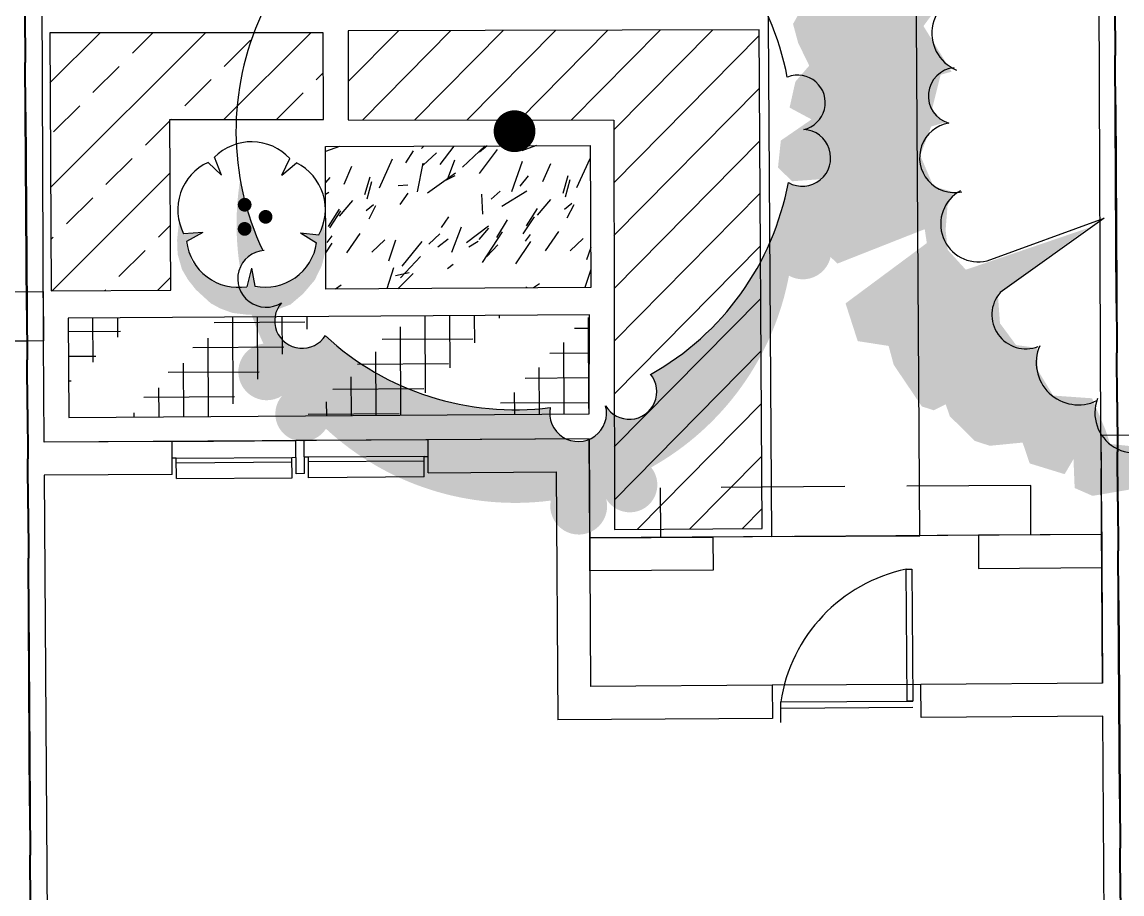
# Model space of a CAD drawing. Header units: feet. Extents: x 919634 to 928945, y 707022 to 708026.
# Drawn here: x 920891.86 to 920914.06, y 707574.7 to 707592.3 of the extents above; entities that cross this region are included whole.
import ezdxf

# ---------------------------------------------------------------- set-up
doc = ezdxf.new("R2010")
doc.units = ezdxf.units.FT
doc.header["$LTSCALE"] = 20
doc.header["$MEASUREMENT"] = 0
doc.linetypes.add('Site Plan$0$HIDDEN2', pattern=[0.1875, 0.125, -0.0625])
doc.linetypes.add('Site Plan$0$PHANTOM2', pattern=[1.25, 0.625, -0.125, 0.125, -0.125, 0.125, -0.125])
for name, color, linetype in [('-u-site-xref', 7, 'Continuous'), ('Site Plan$0$-u-site-bldg-slab', 6, 'Continuous'), ('Site Plan$0$-u-site-bldg_interior', 252, 'Continuous'), ('Site Plan$0$-u-site-wall', 4, 'Continuous'), ('Site Plan$0$A-DOOR', 253, 'Continuous'), ('Site Plan$0$SP-BLDG-ROOF ABOVE', 4, 'Site Plan$0$HIDDEN2'), ('x-RL TH7-LP Block$0$L-002', 253, 'Continuous'), ('x-RL TH7-LP Block$0$LK-SHRB-035M', 253, 'Continuous'), ('x-RL TH7-LP Block$0$LK-SHRB-TRNK', 253, 'Continuous'), ('x-RL TH7-LP Block$0$LK-TREE-050M', 253, 'Continuous'), ('x-RL TH7-LP Block$0$LK-TREE-TRNK', 253, 'Continuous'), ('x-RL TH7-LP Block$0$LP-PATT-GRND', 253, 'Continuous'), ('x-RL TH7-LP Block$0$LP-PATT-SHAR', 253, 'Continuous'), ('x-RL TH7-LP Block$0$LP-SHAR-BRDR-CONT', 253, 'Continuous'), ('x-RL TH7-LP Block$0$LP-SHRB', 253, 'Continuous'), ('x-RL TH7-LP Block$0$LP-TREE', 253, 'Continuous')]:
    doc.layers.add(name, color=color, linetype=linetype)
for name, color, linetype, lineweight in [('Site Plan$0$SP-LOT LINES', 252, 'Site Plan$0$PHANTOM2', 40), ('Site Plan$0$SP-SIDEWALK', 2, 'Continuous', 25), ('SP-BUILDING-FOOTPRINT', 1, 'Continuous', 25)]:
    doc.layers.add(name, color=color, linetype=linetype, lineweight=lineweight)
doc.layers.add('x-RL TH7-LP Block$0$LK-SHRB-SHAD', color=253, linetype='Continuous', plot=False)
doc.layers.add('x-RL TH7-LP Block$0$LK-TREE-SHAD', color=253, linetype='Continuous', plot=False)
doc.layers.get('-u-site-xref').off()

# ---------------------------------------------------------------- blocks, each defined once
blk = doc.blocks.new('Site Plan$0$_Details_TH7_wall')
at = {"layer": 'Site Plan$0$-u-site-wall'}
for p, q in [((2.510535845882259, -22.61967486562207, 1.984302712578304e-08), (-10.17069692141376, -22.70866556756664, 1.984302712585031e-08)), ((0.6673414157703519, -43.96799598832149, 1.984255540869131e-08), (-10.02139681729022, -44.04300433595199, 1.984255540874824e-08))]:
    blk.add_line(p, q, dxfattribs=at)
blk = doc.blocks.new('*U239')
at = {"layer": 'Site Plan$0$A-DOOR'}
blk.add_lwpolyline([(-28.625, -31.96847301748949), (-30, -31.96847301748949), (-30, 0), (-28.625, 0)], close=True, dxfattribs=at)
blk.add_arc((-36.41138767640513, 6.143921902290211), 38.89964626533935, 281.5466680525947, 350.9124866484809, dxfattribs=at)
blk = doc.blocks.new('Site Plan')
at = {"layer": 'Site Plan$0$-u-site-bldg-slab'}
blk.add_line((920910.0030246844, 707578.9308957785, 7.807863262514745e-08), (920907.0030880811, 707578.9113925296, 7.807863262514745e-08), dxfattribs=at)
at = {"layer": 'Site Plan$0$-u-site-bldg_interior'}
for p, q in [((920891.9576121913, 707585.8576973762, 7.807863262514745e-08), (920890.2909807451, 707585.8468622379, 7.807863262514745e-08)), ((920892.2909379216, 707585.8598644001, 7.807864083332025e-08), (920891.9576118361, 707585.8576973738, 7.807863672923385e-08)), ((920892.3042259397, 707583.8159376521, 7.807863262514746e-08), (920892.2909379216, 707585.8598644001, 7.807864083332025e-08)), ((920894.8875046812, 707583.8327321163, 7.807863262514745e-08), (920892.3042259397, 707583.8159376521, 7.807863262514746e-08)), ((920894.8875046812, 707583.8327321163, 7.807863262514745e-08), (920897.3874518506, 707583.8489848237, 7.807863262514745e-08)), ((920894.8918387365, 707583.166079538, 7.807863262514745e-08), (920894.8875046812, 707583.8327321163, 7.807863262514745e-08)), ((920897.5541149952, 707583.8500683375, 7.807863262514745e-08), (920897.3874518506, 707583.8489848237, 7.807863262514745e-08)), ((920897.3917859058, 707583.1823322452, 7.807863262514745e-08), (920897.3874518506, 707583.8489848237, 7.807863262514745e-08)), ((920900.0540621645, 707583.8663210449, 7.807863262514745e-08), (920897.5541149952, 707583.8500683375, 7.807863262514745e-08)), ((920897.5584490504, 707583.183415759, 7.807863262514745e-08), (920897.5541149952, 707583.8500683375, 7.807863262514745e-08)), ((920903.3039934847, 707583.8874495643, 7.807863262514746e-08), (920900.0540621645, 707583.8663210449, 7.807863262514745e-08)), ((920900.0583962197, 707583.1996684663, 7.807863262514745e-08), (920900.0540621645, 707583.8663210449, 7.807863262514745e-08)), ((920903.3039934847, 707583.8874495643, 7.807863262514746e-08), (920903.3364988995, 707578.8875552256, 7.807863262514746e-08)), ((920894.9730264546, 707583.4963831258, 7.807863262514745e-08), (920894.8896948822, 707583.4958413689, 7.807863262514745e-08)), ((920894.9730264546, 707583.4963831258, 7.807863262514745e-08), (920897.3063104792, 707583.5115523193, 7.807863262514745e-08)), ((920894.9757120658, 707583.0832897224, 7.807863262514745e-08), (920894.9730264546, 707583.4963831258, 7.807863262514745e-08)), ((920894.9736283161, 707583.4038064316, 7.807863262514745e-08), (920897.3069123407, 707583.4189756251, 7.807863262514745e-08)), ((920897.3063104792, 707583.5115523193, 7.807863262514745e-08), (920897.3896420515, 707583.5120940761, 7.807863262514745e-08)), ((920897.3089960904, 707583.098458916, 7.807863262514745e-08), (920897.3063104792, 707583.5115523193, 7.807863262514745e-08)), ((920897.6396367685, 707583.513719347, 7.807863262514745e-08), (920897.5563051961, 707583.51317759, 7.807863262514745e-08)), ((920899.9729207932, 707583.5288885403, 7.807863262514745e-08), (920897.6396367685, 707583.513719347, 7.807863262514745e-08)), ((920897.6423223797, 707583.1006259436, 7.807863262514745e-08), (920897.6396367685, 707583.513719347, 7.807863262514745e-08)), ((920899.9735226547, 707583.4363118462, 7.807863262514745e-08), (920897.64023863, 707583.4211426527, 7.807863262514745e-08)), ((920899.9729207932, 707583.5288885403, 7.807863262514745e-08), (920900.0562523655, 707583.5294302973, 7.807863262514745e-08)), ((920899.9756064045, 707583.1157951371, 7.807863262514745e-08), (920899.9729207932, 707583.5288885403, 7.807863262514745e-08)), ((920894.8918387365, 707583.166079538, 7.807863262514745e-08), (920892.3085599949, 707583.1492850737, 7.807863262514746e-08)), ((920897.5584490504, 707583.183415759, 7.807863262514745e-08), (920897.3917859058, 707583.1823322452, 7.807863262514745e-08)), ((920900.0583962197, 707583.1996684663, 7.807863262514745e-08), (920902.6416749615, 707583.2164629305, 7.807863262514746e-08)), ((920902.6416749615, 707583.2164629305, 7.807863262514746e-08), (920902.6741803763, 707578.2165685919, 7.807863262514746e-08)), ((920913.6696138661, 707578.9547330824, 7.807863262514746e-08), (920913.6414425067, 707583.2879748427, 7.807863672923385e-08)), ((920892.3085599949, 707583.1492850737, 7.807863262514746e-08), (920892.5924406159, 707539.4835411825, 7.807863262514746e-08)), ((920894.9757120658, 707583.0832897224, 7.807863262514745e-08), (920897.3089960904, 707583.098458916, 7.807863262514745e-08)), ((920899.9756064045, 707583.1157951371, 7.807863262514745e-08), (920897.6423223797, 707583.1006259436, 7.807863262514745e-08)), ((920913.645776562, 707582.6213222642, 7.807863262514746e-08), (920913.6696138661, 707578.9547330824, 7.807863262514746e-08)), ((920913.6696138661, 707578.9547330824, 7.807863262514746e-08), (920910.0030246844, 707578.9308957785, 7.807863262514745e-08)), ((920907.0030880811, 707578.9113925296, 7.807863262514745e-08), (920903.3364988995, 707578.8875552256, 7.807863262514746e-08)), ((920907.0030880811, 707578.9113925296, 7.807863262514745e-08), (920907.0074221364, 707578.2447399512, 7.807863262514745e-08)), ((920910.0073587396, 707578.2642432, 7.807863262514745e-08), (920910.0030246844, 707578.9308957785, 7.807863262514745e-08)), ((920907.1719414267, 707578.575585296, 7.807863262514745e-08), (920909.8385517407, 707578.5929215171, 7.807863262514745e-08)), ((920907.174627038, 707578.1624918927, 7.807863262514745e-08), (920907.1719414267, 707578.575585296, 7.807863262514745e-08)), ((920907.1727540621, 707578.4505879375, 7.807863262514745e-08), (920909.8393643762, 707578.4679241587, 7.807863262514745e-08)), ((920913.6739479214, 707578.288080504, 7.807863262514746e-08), (920910.0073587396, 707578.2642432, 7.807863262514745e-08)), ((920914.0569700568, 707519.3726588798, 7.807863262514746e-08), (920913.6739479214, 707578.288080504, 7.807863262514746e-08)), ((920907.0074221364, 707578.2447399512, 7.807863262514745e-08), (920902.6741803763, 707578.2165685919, 7.807863262514746e-08))]:
    blk.add_line(p, q, dxfattribs=at)
at = {"layer": 'Site Plan$0$-u-site-bldg_interior', "elevation": 7.807863672923385e-08}
blk.add_lwpolyline([(920914.3038253997, 707583.9589153314), (920913.6371087541, 707583.9545808596), (920913.6414425067, 707583.2879748427)], dxfattribs=at)
for points in [[(920905.8097315755, 707581.2369703357), (920903.3213300087, 707581.2207926889), (920903.3169959534, 707581.8874452673), (920905.8053975203, 707581.9036229142)], [(920911.1661717099, 707581.2717937331), (920913.6544449753, 707581.2879705457), (920913.6501109201, 707581.9546231242), (920911.1618376547, 707581.9384463116)]]:
    blk.add_lwpolyline(points, close=True, dxfattribs=at)
at = {"layer": 'Site Plan$0$SP-BLDG-ROOF ABOVE'}
blk.add_line((920911.1618376547, 707581.9384463116, 7.807863262514746e-08), (920905.8053975203, 707581.9036229142, 7.807863262514746e-08), dxfattribs=at)
at = {"layer": 'Site Plan$0$SP-BLDG-ROOF ABOVE', "elevation": 7.807863672923385e-08}
for points in [[(920882.3918175966, 707583.1287850175), (920882.3679802925, 707586.7953741992), (920892.2844368386, 707586.8598432678), (920892.2909379216, 707585.8598644001)], [(920912.2243152016, 707581.9453537121), (920912.2178141187, 707582.9453325798), (920904.7364188904, 707582.8966943813), (920904.7429199733, 707581.8967155137)]]:
    blk.add_lwpolyline(points, dxfattribs=at)
at = {"layer": 'Site Plan$0$SP-LOT LINES', "ltscale": 0.4, "elevation": 7.807863672923385e-08}
for points in [[(920913.862083865, 707600.6230623508), (920936.1949452445, 707600.7682532028), (920936.8060470392, 707506.7702396355), (920914.4731856597, 707506.6250487836)], [(920869.8630136845, 707600.3370147023), (920891.8625487748, 707600.4800385266), (920892.4736505694, 707506.4820249593), (920870.4741154793, 707506.339001135)], [(920891.8625487748, 707600.4800385266), (920913.862083865, 707600.6230623508), (920914.4731856597, 707506.6250487836), (920892.4736505694, 707506.4820249593)]]:
    blk.add_lwpolyline(points, close=True, dxfattribs=at)
at = {"layer": 'Site Plan$0$SP-SIDEWALK', "elevation": 7.807863672923385e-08}
blk.add_lwpolyline([(920909.8621681178, 707600.5970562537), (920906.8622315148, 707600.577553005), (920906.983585135, 707581.9112825714), (920909.9835217382, 707581.9307858202)], close=True, dxfattribs=at)
at = {"layer": 'Site Plan$0$-u-site-bldg_interior', "xscale": 0.08333333333333329, "yscale": 0.08333333333333329, "zscale": 0.08333333333333329, "rotation": 180.372487237565}
blk.add_blockref('*U239', (920907.3386045714, 707578.5766688099, 7.807863262514745e-08), dxfattribs=at)
at = {"layer": 'Site Plan$0$-u-site-wall', "rotation": 269.8332824135965}
blk.add_blockref('Site Plan$0$_Details_TH7_wall', (920936.2639929139, 707586.3992919996, 5.823512418688203e-08), dxfattribs=at)
blk = doc.blocks.new('x-RL TH7-LP Block$0$TREE-SIMP-021')
at = {"layer": 'x-RL TH7-LP Block$0$LK-TREE-SHAD'}
h = blk.add_hatch(color=256, dxfattribs=at)
edge = h.paths.add_edge_path()
edge.add_arc((0.1670000000000016, 0), 0.5000000000000239, 260.3865617105897, 278.5936085237907)
edge.add_arc((0.2619320473717437, -0.4475469871519522), 0.05101736742950515, 186.3524412592835, 246.651281477449, ccw=False)
edge.add_arc((0, -2.131628207280301e-14), 0.4999999999999955, 279.61343828940744, 294.98973247718067, ccw=False)
edge = h.paths.add_edge_path()
edge.add_arc((0.1670000000000016, -2.842170943040401e-14), 0.4999999999999858, 285.35812662729506, 294.9897324771812, ccw=False)
edge.add_arc((0.2619320473717153, -0.4475469871519593), 0.05101736742950547, 317.3004536736503, 392.4177406316337)
edge.add_arc((0.3377983859684264, -0.3832874793667926), 0.04937740005396908, 228.3744434168904, 416.8573514313249)
edge.add_arc((0, -4.263256414560601e-14), 0.499999999999984, 316.8519098886588, 366.9897324771847)
edge.add_arc((0.5065839324883825, 0.1108125556681472), 0.0510173674294981, 258.3524412592744, 464.4177406316392)
edge.add_arc((0.4689134968027702, 0.2028230113137752), 0.04937740005396369, 300.3744434168894, 488.8573514313118)
edge.add_arc((0, -2.131628207280301e-14), 0.5000000000000026, 28.85190988865855, 78.98973247718327)
edge.add_arc((0.05115404106064148, 0.5160329129350814), 0.05101736742951309, 330.3524412592923, 399.9472398419138)
edge.add_arc((0.1190060928392711, 0.5086389940592824), 0.04937740005397353, 12.374443416904683, 125.5951215006767, ccw=False)
edge.add_arc((0.2181540410606431, 0.5160329129350814), 0.05101736742948313, -29.647558740707723, 176.4177406316317, ccw=False)
edge.add_arc((0.1670000000000016, -2.842170943040401e-14), 0.5000000000000039, 28.851909888658213, 78.98973247718328, ccw=False)
edge.add_arc((0.6359134968028002, 0.2028230113137681), 0.04937740005397455, -59.62555658313693, 128.85735143134, ccw=False)
edge.add_arc((0.6735839324883557, 0.1108125556681472), 0.05101736742948965, -101.64755874069431, 104.4177406316083, ccw=False)
edge.add_arc((0.1669999999999732, -1.4210854715202e-14), 0.5000000000000059, -43.14809011132962, 6.989732477181519, ccw=False)
edge.add_arc((0.5047983859678311, -0.3832874793662739), 0.04937740005395616, -131.62555658219208, 56.857351430414894, ccw=False)
edge.add_arc((0.4289320473717453, -0.4475469871519522), 0.05101736742948169, -173.64755874072046, 32.41774063164411, ccw=False)
at = {"layer": 'x-RL TH7-LP Block$0$LK-TREE-050M'}
for centre, radius, start, end in [((-0.04799390716075891, 0.5086389940592824), 0.04937740005396271, 12.3744434168969, 201.2618362351385), ((0.0511540410606699, 0.5160329129350814), 0.05101736742949643, 330.3524412592786, 176.4177406316339), ((-0.003777478401218559, 0.003136797043296724), 0.4952442819776592, 100.5015960879655, 151.0925035290089), ((-2.842170943040401e-14, -2.131628207280301e-14), 0.5, 28.85190988865747, 78.98973247718159), ((-0.4749689964509969, 0.2081133238393136), 0.05101736742949643, 42.43331910011396, 248.4177406316341), ((0.4689134968027702, 0.2028230113137681), 0.04937740005396271, 300.3744434168967, 129.2618362351378), ((-0.4985753626810379, 0.1115331750183941), 0.04937740005396271, 84.37444341689746, 273.2618362351384), ((0.5065839324883825, 0.1108125556681472), 0.05101736742949643, 258.3524412592795, 104.4177406316339), ((-2.842170943040401e-14, -2.131628207280301e-14), 0.5, 172.8519098886574, 222.9897324771822), ((-2.842170943040401e-14, -2.131628207280301e-14), 0.5, 316.8519098886569, 6.989732477181856), ((-0.3447010244698276, -0.3874118052906965), 0.05101736742949643, 114.3524412592789, 320.4177406316336), ((0.3377983859684264, -0.3832874793667926), 0.04937740005396271, 228.3744434168969, 57.2618362351381), ((-0.2601426129294566, -0.4397077010247585), 0.04937740005396271, 156.3744434168966, 345.2618362351382), ((0.2619320473717153, -0.4475469871519522), 0.05101736742949643, 183.8540007653813, 32.41774063163366), ((-2.842170943040401e-14, -2.131628207280301e-14), 0.5, 244.8519098886572, 294.9897324771821)]:
    blk.add_arc(centre, radius, start, end, dxfattribs=at)
at = {"layer": 'x-RL TH7-LP Block$0$LK-TREE-TRNK', "const_width": 0.03749999999999999}
blk.add_lwpolyline([(-0.01875000000001137, -2.131628207280301e-14, 1), (0.01874999999998295, -2.131628207280301e-14, 1)], format="xyb", close=True, dxfattribs=at)
blk = doc.blocks.new('x-RL TH7-LP Block$0$TREE-SIMP-024')
at = {"layer": 'x-RL TH7-LP Block$0$LK-TREE-SHAD'}
blk.add_hatch(color=256, dxfattribs=at).paths.add_polyline_path([(0.1890392876505302, -0.4914625425579686), (0.2122538417685007, -0.5256094872272712), (0.2532375141730938, -0.5283298083166699), (0.3119894994224524, -0.5023558214439703), (0.3488751212994714, -0.5037111922460724), (0.3748395371480342, -0.4777467763975238), (0.4103546213606251, -0.4941301901573638), (0.4458784854625435, -0.4804583228024413), (0.4499869085587704, -0.4463034049931593), (0.4827752814527457, -0.4435615268122319), (0.5237645425420112, -0.4271557661335734), (0.5374364046921016, -0.3916319072365013), (0.4677999237022448, -0.2646004044787063), (0.4814606117391236, -0.2673287123739385), (0.5811675407061045, -0.3424377704076562), (0.6358238768052615, -0.3069019339042427), (0.6249050584882809, -0.2713852550636489), (0.6563316736071556, -0.2536161387256897), (0.6905033561629352, -0.1921294586080649), (0.6754793072618952, -0.1798385099472739), (0.6932444327993608, -0.1620733844098154), (0.7151139873763555, -0.1238148273882871), (0.7082908266705772, -0.09785999622977926), (0.6932723684028588, -0.06644295733990191), (0.7124048371439358, -0.04457898493521384), (0.7206121090560202, -0.009056715461291276), (0.6905616235424645, 0.007328289670340382), (0.7329206188030071, 0.03602978614996744), (0.7370298401875459, 0.07291700591118655), (0.7179093405918024, 0.09203750550695133), (0.676924078764074, 0.08929323635833697), (0.7124583154346453, 0.1384849718098451), (0.7029036562701094, 0.1671713118368103), (0.6687575131452945, 0.193118164650528), (0.6564657629400017, 0.2054099148558279), (0.5362310864248627, 0.1589257265477073), (0.5335043751062472, 0.1780510184884818), (0.6455525333076935, 0.2600526754644719), (0.629173911892849, 0.311961547954219), (0.5868252892009878, 0.3187799195711634), (0.5800021304438587, 0.3447347591907146), (0.5417667199370442, 0.4021018401502943), (0.5253745262878908, 0.4075616432481155), (0.5089783437868505, 0.3993599652255568), (0.5035185354842042, 0.4157521536698852), (0.4693747885318942, 0.4498959006221668), (0.4488845495600344, 0.4567206592121238), (0.4038004408650693, 0.4526090468599193), (0.3942457764956941, 0.4812953816820524), (0.3464349545334926, 0.496309052809579), (0.3341336228943703, 0.4758132232043835), (0.3327790503805659, 0.5154311470333397), (0.3081915624256624, 0.5263531546063263), (0.2494443643164743, 0.5167729508059438), (0.2439733819006165, 0.4949129724579535), (0.2112025668366186, 0.5522816480455219), (0.1524505763824209, 0.5263076559679831), (0.1497110976301883, 0.5017161739563747), (0.1811305294363592, 0.4948946130834457), (0.202984124067541, 0.4785072085230979), (0.212541181353231, 0.45801777109574), (0.2344003614129235, 0.4607564515596465), (0.2835801296677403, 0.4553062246908226), (0.2904048882577115, 0.4348159857189486), (0.3081524507603319, 0.3924705522830649), (0.3614310626261954, 0.3883876718740424), (0.3819133199970679, 0.354239934121253), (0.3832702886833488, 0.3228189044308749), (0.4119582233383312, 0.3187288407091629), (0.4338078271690051, 0.2886799465673988), (0.4365281534632288, 0.2476962793676662), (0.312182657679358, 0.1588602791116926), (0.4802353394693739, 0.2149214735031819), (0.5048180383354861, 0.1876056743968348), (0.5075423554302176, 0.1602834967785185), (0.5048004805054802, 0.1274951206283248), (0.4965979976822155, 0.1083666426877699), (0.5239185806725288, 0.1001777301501932), (0.5416661483799885, 0.05783230191914868), (0.5266269378214474, 0.01820959095000774), (0.5074992581692186, 0.01273941007867307), (0.5252540059331636, -0.005015337685279064), (0.5129446926930257, -0.05283414645331419), (0.4979158599080051, -0.05693698412104453), (0.5361496757868451, -0.1197686605234622), (0.5033493272351564, -0.1634950041924412), (0.4732932530368998, -0.1662360808288668), (0.4801140208263632, -0.2003878093821498), (0.4746406454941905, -0.2304446851249153), (0.4514085283413749, -0.2564082994289478), (0.4418442877430095, -0.2605095392124781), (0.426813860329986, -0.2700769723230536), (0.4186041922453967, -0.3137961359355472), (0.3899074796497359, -0.3397613448675685), (0.3653199916948324, -0.3288393372945819), (0.239660629690519, -0.2387102159554928), (0.3434432538051624, -0.3916885715269984), (0.3256701466667096, -0.4367766762272822), (0.2901462825647911, -0.4504485435822119), (0.2696576382209059, -0.4381591895494168), (0.2559953555560242, -0.4408954770970226), (0.2505179861671536, -0.4846138391650001), (0.2286588009026502, -0.4873525248337458), (0.2177264207609824, -0.4982849049754137)])
at = {"layer": 'x-RL TH7-LP Block$0$LK-TREE-050M'}
for p, q in [((-0.04860488914232519, 0.3204401747418828), (-0.1004783664031379, 0.4881257947864839)), ((-0.05369746659829389, 0.4915933362915723), (-0.04860488914232519, 0.3204401747418828)), ((0.2897369795163627, 0.1452474562183212), (0.4331856951178565, 0.2463997710962005)), ((0.4509396161136294, 0.2029800207524346), (0.2897369795163627, 0.1452474562183212)), ((-0.484126475581121, 0.1008413697186938), (-0.3197764530257245, 0.05279546313309424)), ((-0.3197764530257245, 0.05279546313309424), (-0.4952847406890442, 0.05527856086738581)), ((0.3323934762303793, -0.366144784429423), (0.2276721902811687, -0.2306723100195143)), ((0.2276721902811687, -0.2306723100195143), (0.3682018494262422, -0.3358423614288597)), ((-0.2455091501645086, -0.4292699423333417), (-0.1490278276294532, -0.2878107840738551)), ((-0.1490278276294532, -0.2878107840738551), (-0.2056244374518599, -0.4539617653212815))]:
    blk.add_line(p, q, dxfattribs=at)
for centre, radius, start, end in [((-0.002046592426324878, 0.4868550850393945), 0.05186775325439813, 9.894664786015177, 174.758577227328), ((0.09479688157250621, 0.4893167681903066), 0.04800949825501283, 350.9389413252036, 173.4733813780408), ((-0.1406577635833912, 0.4643518711474144), 0.04668600864248076, 30.61256466583337, 182.9404446800889), ((0.1742931968898063, 0.4599880194734851), 0.03877302073807031, 346.4677891969286, 145.8460662159045), ((-0.2256235228414027, 0.416537993178828), 0.05803041528278666, 48.19387987775519, 187.3850517374514), ((0.249491642336892, 0.4128623806588791), 0.05490868705670256, 338.5456909887605, 138.9426875496921), ((-0.3155583000221611, 0.3648621441673399), 0.05490868705670256, 50.5456909887609, 210.9426875496927), ((0.3264296698085047, 0.3432980403228925), 0.05803041528278666, 336.1938798777554, 115.3850517374514), ((-0.3836150434950696, 0.3079067958741248), 0.03877302073807031, 58.46778919692883, 217.8460662159039), ((0.398159233570567, 0.2772661021778475), 0.04668600864248076, 318.6125646658333, 110.9404446800895), ((-0.4360740535002208, 0.2413643889474102), 0.04800949825501283, 62.93894132520439, 245.4733813780411), ((-0.4636591329584405, 0.1485000700117638), 0.05186775325439813, 81.89466478601592, 246.7585772273271), ((0.4623942692778655, 0.1523929201382828), 0.05186775325439813, 297.894664786015, 102.7585772273273), ((0.4946617483395528, 0.06105000505942826), 0.04800949825501283, 278.9389413252028, 101.4733813780415), ((-0.4850905122466429, 0.009719136930840477), 0.04668600864248076, 102.6125646658336, 254.9404446800894), ((0.4913341631808805, -0.02361856542178487), 0.03877302073807031, 274.4677891969283, 73.84606621590467), ((-0.4658726755859846, -0.08586340293272343), 0.05803041528278666, 120.1938798777553, 259.3850517374512), ((0.4697526148953841, -0.1096991602439772), 0.05490868705670256, 266.5456909887607, 66.94268754969211), ((-0.4445173971826932, -0.1873651743553211), 0.05490868705670256, 122.545690988761, 282.9426875496918), ((0.4273681537194989, -0.2043681359880694), 0.05803041528278666, 264.1938798777555, 43.3850517374514), ((-0.4113803323655247, -0.2696911542562219), 0.03877302073807031, 130.4677891969289, 289.8460662159039), ((0.3867337028646318, -0.2929919960733187), 0.04668600864248076, 246.6125646658334, 38.94044468008853), ((-0.3643054682475793, -0.3401453721469778), 0.04800949825501283, 134.9389413252038, 317.4733813780404), ((-0.2845105109362862, -0.3950769944404016), 0.05186775325439813, 153.8946647860153, 318.7585772273273), ((0.2878219670432429, -0.3926710807491034), 0.05186775325439813, 225.8946647860147, 30.75857722732785), ((0.2109208918357979, -0.4515857900502454), 0.04800949825501283, 206.9389413252034, 29.47338137804071), ((-0.1591446606051079, -0.4583451141828618), 0.04668600864248076, 174.6125646658334, 326.940444680089), ((-0.06230162510055948, -0.4696044945809916), 0.05803041528278666, 192.1938798777558, 331.3850517374509), ((0.1293680157899644, -0.4745850956696813), 0.03877302073807031, 202.4677891969289, 1.846066215904139), ((0.04083143997263505, -0.4806601902269989), 0.05490868705670256, 194.5456909887608, 354.942687549692)]:
    blk.add_arc(centre, radius, start, end, dxfattribs=at)
at = {"layer": 'x-RL TH7-LP Block$0$LK-TREE-TRNK', "const_width": 0.03749999999999999}
blk.add_lwpolyline([(0.01325825214726706, 0.01325825214723153, 1), (-0.01325825214723864, -0.01325825214726706, 1)], format="xyb", close=True, dxfattribs=at)
blk = doc.blocks.new('x-RL TH7-LP Block$0$SHRUB-LRG-421')
at = {"layer": 'x-RL TH7-LP Block$0$LK-SHRB-SHAD'}
blk.add_hatch(color=256, dxfattribs=at).paths.add_polyline_path([(0.04890674199781841, 0.4855210793319458), (0.1251363003899257, 0.4961515451490079), (0.2279575585463363, 0.4996950395267881), (0.3307788259290732, 0.4731188634399501), (0.4300545247320002, 0.4252817499469046), (0.5240118891178724, 0.3455532274584883), (0.5966958789301486, 0.2605094662894487), (0.6303787066277664, 0.1719222222868169), (0.665834318615282, 0.05675879642525672), (0.667607102905194, -0.02474147036599916), (0.6551976405548317, -0.1345896575469361), (0.6250603722107044, -0.2178616744131325), (0.5896047602231818, -0.2834162367067066), (0.4956474050636501, -0.3861774409041772), (0.4282817496684288, -0.4393297930778495), (0.3591433099832955, -0.4800799235874322), (0.2545492675369729, -0.5101995882799528), (0.1588191280875293, -0.5137430826577329), (0.1020901507527654, -0.5084278439771097), (0.03472450458387755, -0.5013408667657373), (0.1198179567465303, -0.4729929463760598), (0.1074084943961608, -0.3471990546974375), (0.1712285904378987, -0.4570472418783744), (0.3095054605818319, -0.4109818726881684), (0.4123267187382424, -0.309992407021447), (0.4726012554264969, -0.1930572426291377), (0.4814651584233758, -0.09738301564303953), (0.4761468147799803, -0.03360019765230859), (0.3538249663399, -0.007024021565474214), (0.4796923741334638, 0.01778041021852061), (0.4779195990698923, 0.1453460461999825), (0.4247361810886048, 0.2799986593928168), (0.3644616536266909, 0.3526402046698607), (0.2598676111803684, 0.4199665112662778), (0.1747741497913893, 0.4359122215360571), (0.1091812786860658, 0.3313792672636495), (0.1251363003899257, 0.4554014146394252), (0.0666345479915833, 0.4784340963484794)])
at = {"layer": 'x-RL TH7-LP Block$0$LK-SHRB-035M'}
for p, q in [((0.1070605847806689, 0.3273411572877905), (0.1226090518030247, 0.4520215615394463)), ((0.1070605847806689, 0.3273411572877905), (0.1765469323739666, 0.4376839616435433)), ((-0.2847589954806651, 0.2000312582911725), (-0.3682287763061147, 0.3002145037162407)), ((-0.2847589954806651, 0.2000312582911725), (-0.3985323658521303, 0.2533470929504844)), ((0.3492184028398952, -0.005960485389671533), (0.4726012543041307, 0.01778040750961551)), ((0.3492184028398952, -0.005960485389671533), (0.4756331082320884, -0.0379481273089084)), ((-0.2847589954806651, -0.2119522290705191), (-0.4058325046575888, -0.2603783826503054)), ((-0.2847589954806651, -0.2119522290705191), (-0.3706232724072152, -0.3036816353641498)), ((0.1070605847806689, -0.3392621280671371), (0.1677669135920894, -0.4492698535837576)), ((0.1070605847806689, -0.3392621280671371), (0.1157028217975551, -0.4693743823489385))]:
    blk.add_line(p, q, dxfattribs=at)
for centre, start, end in [((-0.05022857247180212, 0.1414409158475465), 60.90413336494095, 153.4676079125364), ((0.1238117442153808, 0.08618405869442114), 348.9041333649409, 81.46760791253651), ((-0.1565623821000059, -0.00700595351980482), 132.904133364941, 225.4676079125363), ((0.1250407657126544, -0.09641342650505891), 276.9041333649411, 9.467607912536403), ((-0.04823997391631707, -0.1540080214654722), 204.904133364941, 297.4676079125363)]:
    blk.add_arc(centre, 0.3554337938960817, start, end, dxfattribs=at)
at = {"layer": 'x-RL TH7-LP Block$0$LK-SHRB-TRNK', "const_width": 0.04687499999999999}
for points in [[(-0.02397241328819177, 0.08914721400351056, 1), (0.02290258671183665, 0.08914721400351056, 1)], [(-0.1062937164925586, -0.0534374656917862, 1), (-0.05941871649256569, -0.0534374656917862, 1)], [(0.05834888991621057, -0.0534374656917862, 1), (0.1052238899162035, -0.0534374656917862, 1)]]:
    blk.add_lwpolyline(points, format="xyb", close=True, dxfattribs=at)
blk = doc.blocks.new('x-RL TH7-LP Block', base_point=(1241.699483058532, 168.1706843559634))
at = {"layer": 'x-RL TH7-LP Block$0$LP-PATT-GRND'}
h = blk.add_hatch(dxfattribs=at)
h.set_pattern_fill('ANSI31', color=256, scale=6)
h.set_pattern_definition([(45, (922115.3144088449, 708877.3474265437), (-0.5303300858899107, 0.5303300858899107), [])])
h.paths.add_polyline_path([(1279.505277900491, 176.5729433165397), (1279.518663183204, 178.3696592289489), (1274.159041636507, 178.412222867948), (1274.199546855409, 186.670684356126), (1271.214496243978, 186.670684356126), (1271.21449629264, 176.6109425026225)])
at = {"layer": 'x-RL TH7-LP Block$0$LP-PATT-SHAR'}
h = blk.add_hatch(dxfattribs=at)
h.set_pattern_fill('LAFX-A220-HBDASH', color=256, scale=11, angle=90, pattern_type=2)
h.set_pattern_definition([(90, (1278.785398875098, 190.199711025315), (-11, 6.735557395310443e-16), [1.83337, -9.166666666663]), (90, (1278.285448875098, 189.699651025315), (-11, 6.735557395310443e-16), [1.83337, -9.166666666663]), (90, (1277.785388875098, 189.199701025315), (-11, 6.735557395310443e-16), [1.83337, -9.166666666663]), (90, (1277.285438875098, 188.699641025315), (-11, 6.735557395310443e-16), [1.83337, -9.166666666663]), (90, (1276.785378875098, 188.199691025315), (-11, 6.735557395310443e-16), [1.83337, -9.166666666663]), (90, (1276.401808875098, 191.499801025315), (-11, 6.735557395310443e-16), [1.83337, -9.166666666663]), (90, (1276.285428875098, 187.699631025315), (-11, 6.735557395310443e-16), [1.83337, -9.166666666663]), (90, (1275.901858875098, 190.999851025315), (-11, 6.735557395310443e-16), [1.83337, -9.166666666663]), (90, (1275.785368875098, 187.199681025315), (-11, 6.735557395310443e-16), [1.83337, -9.166666666663]), (90, (1275.401809875098, 190.499791025315), (-11, 6.735557395310443e-16), [1.83337, -9.166666666663]), (90, (1275.285396875098, 186.699621025315), (-11, 6.735557395310443e-16), [1.83337, -9.166666666663]), (90, (1274.901815875098, 189.999841025315), (-11, 6.735557395310443e-16), [1.83337, -9.166666666663]), (90, (1274.785402875098, 186.199671025315), (-11, 6.735557395310443e-16), [1.83337, -9.166666666663]), (90, (1274.401810875098, 189.499781025315), (-11, 6.735557395310443e-16), [1.83337, -9.166666666663]), (90, (1274.285397875098, 185.699721025315), (-11, 6.735557395310443e-16), [1.83337, -9.166666666663]), (90, (1274.106086875098, 192.837401025315), (-11, 6.735557395310443e-16), [1.83337, -9.166666666663]), (90, (1273.901816875098, 188.999831025315), (-11, 6.735557395310443e-16), [1.83337, -9.166666666663]), (90, (1273.785392875098, 185.199661025315), (-11, 6.735557395310443e-16), [1.83337, -9.166666666663]), (90, (1273.606092875098, 192.337341025315), (-11, 6.735557395310443e-16), [1.83337, -9.166666666663]), (90, (1273.401778875098, 188.499771025315), (-11, 6.735557395310443e-16), [1.83337, -9.166666666663]), (90, (1273.285398875098, 184.699711025315), (-11, 6.735557395310443e-16), [1.83337, -9.166666666663]), (90, (1273.106098875098, 191.837391025315), (-11, 6.735557395310443e-16), [1.83337, -9.166666666663]), (90, (1272.901828875098, 187.999821025315), (-11, 6.735557395310443e-16), [1.83337, -9.166666666663]), (90, (1272.785448875098, 184.199651025315), (-11, 6.735557395310443e-16), [1.83337, -9.166666666663]), (90, (1272.606038875098, 191.337331025315), (-11, 6.735557395310443e-16), [1.83337, -9.166666666663]), (90, (1272.401768875098, 187.499761025315), (-11, 6.735557395310443e-16), [1.83337, -9.166666666663]), (90, (1272.285388875098, 183.699701025315), (-11, 6.735557395310443e-16), [1.83337, -9.166666666663]), (90, (1272.106088875098, 190.837381025315), (-11, 6.735557395310443e-16), [1.83337, -9.166666666663]), (90, (1271.901818875098, 186.999811025315), (-11, 6.735557395310443e-16), [1.83337, -9.166666666663]), (90, (1271.785438875098, 183.199674025315), (-11, 6.735557395310443e-16), [1.83337, -9.166666666663]), (90, (1271.606138875098, 190.337321025315), (-11, 6.735557395310443e-16), [1.83337, -9.166666666663]), (90, (1271.401758875098, 186.499861025315), (-11, 6.735557395310443e-16), [1.83337, -9.166666666663]), (90, (1271.285378875098, 182.699669025315), (-11, 6.735557395310443e-16), [1.83337, -9.166666666663]), (90, (1271.106078875098, 189.837371025315), (-11, 6.735557395310443e-16), [1.83337, -9.166666666663]), (90, (1270.901808875098, 185.999801025315), (-11, 6.735557395310443e-16), [1.83337, -9.166666666663]), (90, (1270.785428875098, 182.199675025315), (-11, 6.735557395310443e-16), [1.83337, -9.166666666663]), (90, (1270.606128875098, 189.337311025315), (-11, 6.735557395310443e-16), [1.83337, -9.166666666663]), (90, (1270.401858875098, 185.499851025315), (-11, 6.735557395310443e-16), [1.83337, -9.166666666663]), (90, (1270.285368875098, 181.699670025315), (-11, 6.735557395310443e-16), [1.83337, -9.166666666663]), (90, (1270.106068875098, 188.837361025315), (-11, 6.735557395310443e-16), [1.83337, -9.166666666663]), (90, (1269.901798875098, 184.999791025315), (-11, 6.735557395310443e-16), [1.83337, -9.166666666663]), (90, (1269.785418875098, 181.199621025315), (-11, 6.735557395310443e-16), [1.83337, -9.166666666663]), (90, (1269.606118875098, 188.337301025315), (-11, 6.735557395310443e-16), [1.83337, -9.166666666663]), (90, (1269.401848875098, 184.499841025315), (-11, 6.735557395310443e-16), [1.83337, -9.166666666663]), (90, (1269.285358875098, 180.699671025315), (-11, 6.735557395310443e-16), [1.83337, -9.166666666663]), (90, (1269.106058875098, 187.837351025315), (-11, 6.735557395310443e-16), [1.83337, -9.166666666663]), (90, (1268.901788875098, 183.999781025315), (-11, 6.735557395310443e-16), [1.83337, -9.166666666663]), (90, (1268.785408875098, 180.199721025315), (-11, 6.735557395310443e-16), [1.83337, -9.166666666663]), (90, (1268.606108875098, 187.337401025315), (-11, 6.735557395310443e-16), [1.83337, -9.166666666663]), (90, (1268.401838875098, 183.499831025315), (-11, 6.735557395310443e-16), [1.83337, -9.166666666663]), (90, (1268.354208875098, 179.699661025315), (-11, 6.735557395310443e-16), [1.83337, -9.166666666663]), (90, (1268.106048875098, 186.837341025315), (-11, 6.735557395310443e-16), [1.83337, -9.166666666663]), (90, (1267.901778875098, 182.999815025315), (-11, 6.735557395310443e-16), [1.83337, -9.166666666663]), (90, (1267.606098875098, 186.337391025315), (-11, 6.735557395310443e-16), [1.83337, -9.166666666663]), (90, (1267.401828875098, 182.499810025315), (-11, 6.735557395310443e-16), [1.83337, -9.166666666663]), (90, (1267.106038875098, 185.837331025315), (-11, 6.735557395310443e-16), [1.83337, -9.166666666663]), (90, (1266.901768875098, 181.999805025315), (-11, 6.735557395310443e-16), [1.83337, -9.166666666663]), (90, (1266.606088875098, 185.337381025315), (-11, 6.735557395310443e-16), [1.83337, -9.166666666663]), (90, (1266.401818875098, 181.499811025315), (-11, 6.735557395310443e-16), [1.83337, -9.166666666663]), (90, (1266.106138875098, 184.837321025315), (-11, 6.735557395310443e-16), [1.83337, -9.166666666663]), (90, (1265.970618875098, 180.999861025315), (-11, 6.735557395310443e-16), [1.83337, -9.166666666663]), (90, (1265.606078875098, 184.337371025315), (-11, 6.735557395310443e-16), [1.83337, -9.166666666663]), (90, (1265.106128875098, 183.837311025315), (-11, 6.735557395310443e-16), [1.83337, -9.166666666663]), (90, (1264.606068875098, 183.337350025315), (-11, 6.735557395310443e-16), [1.83337, -9.166666666663]), (90, (1264.106118875098, 182.837356025315), (-11, 6.735557395310443e-16), [1.83337, -9.166666666663]), (90, (1263.674918875098, 182.337351025315), (-11, 6.735557395310443e-16), [1.83337, -9.166666666663]), (180, (1276.174878875098, 193.045521025315), (-1.347111479062089e-15, -11), [1.83337, -9.166666666663]), (180, (1275.674917875098, 192.545571025315), (-1.347111479062089e-15, -11), [1.83337, -9.166666666663]), (180, (1275.174923875098, 192.045511025315), (-1.347111479062089e-15, -11), [1.83337, -9.166666666663]), (180, (1278.470688875098, 191.708031025315), (-1.347111479062089e-15, -11), [1.83337, -9.166666666663]), (180, (1274.674918875098, 191.545561025315), (-1.347111479062089e-15, -11), [1.83337, -9.166666666663]), (180, (1277.970628875098, 191.207971025315), (-1.347111479062089e-15, -11), [1.83337, -9.166666666663]), (180, (1274.174913875098, 191.045501025315), (-1.347111479062089e-15, -11), [1.83337, -9.166666666663]), (180, (1277.470678875098, 190.708021025315), (-1.347111479062089e-15, -11), [1.83337, -9.166666666663]), (180, (1273.674919875098, 190.545551025315), (-1.347111479062089e-15, -11), [1.83337, -9.166666666663]), (180, (1280.854278875098, 190.407831025315), (-1.347111479062089e-15, -11), [1.83337, -9.166666666663]), (180, (1276.970618875098, 190.207961025315), (-1.347111479062089e-15, -11), [1.83337, -9.166666666663]), (180, (1273.174958875098, 190.045491025315), (-1.347111479062089e-15, -11), [1.83337, -9.166666666663]), (180, (1280.354218875098, 189.907881025315), (-1.347111479062089e-15, -11), [1.83337, -9.166666666663]), (180, (1276.470668875098, 189.708011025315), (-1.347111479062089e-15, -11), [1.83337, -9.166666666663]), (180, (1272.674898875098, 189.545541025315), (-1.347111479062089e-15, -11), [1.83337, -9.166666666663]), (180, (1279.854268875098, 189.407821025315), (-1.347111479062089e-15, -11), [1.83337, -9.166666666663]), (180, (1275.970608875098, 189.207951025315), (-1.347111479062089e-15, -11), [1.83337, -9.166666666663]), (180, (1272.174948875098, 189.045481025315), (-1.347111479062089e-15, -11), [1.83337, -9.166666666663]), (180, (1279.354208875098, 188.907871025315), (-1.347111479062089e-15, -11), [1.83337, -9.166666666663]), (180, (1275.470636875098, 188.708001025315), (-1.347111479062089e-15, -11), [1.83337, -9.166666666663]), (180, (1271.674888875098, 188.545531025315), (-1.347111479062089e-15, -11), [1.83337, -9.166666666663]), (180, (1278.854258875098, 188.407811025315), (-1.347111479062089e-15, -11), [1.83337, -9.166666666663]), (180, (1274.970642875098, 188.207941025315), (-1.347111479062089e-15, -11), [1.83337, -9.166666666663]), (180, (1271.174938875098, 188.045581025315), (-1.347111479062089e-15, -11), [1.83337, -9.166666666663]), (180, (1278.354198875098, 187.907861025315), (-1.347111479062089e-15, -11), [1.83337, -9.166666666663]), (180, (1274.470637875098, 187.707991025315), (-1.347111479062089e-15, -11), [1.83337, -9.166666666663]), (180, (1270.674878875098, 187.545521025315), (-1.347111479062089e-15, -11), [1.83337, -9.166666666663]), (180, (1277.854248875098, 187.407801025315), (-1.347111479062089e-15, -11), [1.83337, -9.166666666663]), (180, (1273.970643875098, 187.208041025315), (-1.347111479062089e-15, -11), [1.83337, -9.166666666663]), (180, (1270.174928875098, 187.045571025315), (-1.347111479062089e-15, -11), [1.83337, -9.166666666663]), (180, (1277.354188875098, 186.907851025315), (-1.347111479062089e-15, -11), [1.83337, -9.166666666663]), (180, (1273.470638875098, 186.707981025315), (-1.347111479062089e-15, -11), [1.83337, -9.166666666663]), (180, (1269.674868875098, 186.545511025315), (-1.347111479062089e-15, -11), [1.83337, -9.166666666663]), (180, (1276.854238875098, 186.407901025315), (-1.347111479062089e-15, -11), [1.83337, -9.166666666663]), (180, (1272.970688875098, 186.208031025315), (-1.347111479062089e-15, -11), [1.83337, -9.166666666663]), (180, (1269.174918875098, 186.045561025315), (-1.347111479062089e-15, -11), [1.83337, -9.166666666663]), (180, (1276.354178875098, 185.907841025315), (-1.347111479062089e-15, -11), [1.83337, -9.166666666663]), (180, (1272.470628875098, 185.707971025315), (-1.347111479062089e-15, -11), [1.83337, -9.166666666663]), (180, (1268.674968875098, 185.545501025315), (-1.347111479062089e-15, -11), [1.83337, -9.166666666663]), (180, (1275.854228875098, 185.407891025315), (-1.347111479062089e-15, -11), [1.83337, -9.166666666663]), (180, (1271.970678875098, 185.208021025315), (-1.347111479062089e-15, -11), [1.83337, -9.166666666663]), (180, (1268.174908875098, 185.045551025315), (-1.347111479062089e-15, -11), [1.83337, -9.166666666663]), (180, (1275.354223875098, 184.907831025315), (-1.347111479062089e-15, -11), [1.83337, -9.166666666663]), (180, (1271.470618875098, 184.707961025315), (-1.347111479062089e-15, -11), [1.83337, -9.166666666663]), (180, (1267.674958875098, 184.545491025315), (-1.347111479062089e-15, -11), [1.83337, -9.166666666663]), (180, (1274.854229875098, 184.407881025315), (-1.347111479062089e-15, -11), [1.83337, -9.166666666663]), (180, (1270.970668875098, 184.208011025315), (-1.347111479062089e-15, -11), [1.83337, -9.166666666663]), (180, (1267.174898875098, 184.045541025315), (-1.347111479062089e-15, -11), [1.83337, -9.166666666663]), (180, (1274.354224875098, 183.907821025315), (-1.347111479062089e-15, -11), [1.83337, -9.166666666663]), (180, (1270.470608875098, 183.707951025315), (-1.347111479062089e-15, -11), [1.83337, -9.166666666663]), (180, (1266.674948875098, 183.545481025315), (-1.347111479062089e-15, -11), [1.83337, -9.166666666663]), (180, (1273.854230875098, 183.407849025315), (-1.347111479062089e-15, -11), [1.83337, -9.166666666663]), (180, (1269.970658875098, 183.207990025315), (-1.347111479062089e-15, -11), [1.83337, -9.166666666663]), (180, (1266.174888875098, 183.045531025315), (-1.347111479062089e-15, -11), [1.83337, -9.166666666663]), (180, (1273.354258875098, 182.907855025315), (-1.347111479062089e-15, -11), [1.83337, -9.166666666663]), (180, (1269.470598875098, 182.707985025315), (-1.347111479062089e-15, -11), [1.83337, -9.166666666663]), (180, (1265.743798875098, 182.545526025315), (-1.347111479062089e-15, -11), [1.83337, -9.166666666663]), (180, (1272.854198875098, 182.407850025315), (-1.347111479062089e-15, -11), [1.83337, -9.166666666663]), (180, (1268.970648875098, 182.207991025315), (-1.347111479062089e-15, -11), [1.83337, -9.166666666663]), (180, (1272.354248875098, 181.907845025315), (-1.347111479062089e-15, -11), [1.83337, -9.166666666663]), (180, (1268.470588875098, 181.707986025315), (-1.347111479062089e-15, -11), [1.83337, -9.166666666663]), (180, (1271.854188875098, 181.407851025315), (-1.347111479062089e-15, -11), [1.83337, -9.166666666663]), (180, (1268.039498875098, 181.207981025315), (-1.347111479062089e-15, -11), [1.83337, -9.166666666663]), (180, (1271.354238875098, 180.907901025315), (-1.347111479062089e-15, -11), [1.83337, -9.166666666663]), (180, (1270.854178875098, 180.407841025315), (-1.347111479062089e-15, -11), [1.83337, -9.166666666663]), (180, (1270.423088875098, 179.907891025315), (-1.347111479062089e-15, -11), [1.83337, -9.166666666663])])
h.paths.add_polyline_path([(1274.674918875098, 182.337351025315), (1285.198602135526, 182.337351025315), (1285.198602135526, 184.3373510227539), (1274.69176757778, 184.3373510227539)])
h = blk.add_hatch(dxfattribs=at)
h.set_pattern_fill('LAFX-C235-MULCH', color=256, scale=4, pattern_type=2)
h.set_pattern_definition([(4.236394799059999, (922119.7141769587, 708880.2410070188), (-55.99999999996307, -3.999999999998226), [0.196788, -108.099101158]), (11.8886580396, (922122.1418569587, 708882.2689270187), (-19.99999999998795, -3.999999999987124), [0.28226, -77.3836900904]), (18.7586503478, (922118.5511809587, 708881.7892070188), (-12.00135249324568, -3.995940231420409), [0.40684, -210.8370881116]), (26.5650511771, (922118.7256289587, 708880.6116870188), (3.999999999998839, 4.000000000001912), [0.195036, -8.74923497568]), (29.291362171, (922118.6456569587, 708881.2368470188), (-99.99999999996487, -56.0000000000163), [0.34172, -187.7008469828]), (30.5792268725, (922122.2944969587, 708883.0540470188), (-67.99999999995879, -39.99999999999294), [0.18574, -102.0297179592]), (30.96375653209999, (922121.4077369587, 708881.0042070188), (-7.999999999990193, -3.99999999999663), [0.59336, -22.7304477954]), (31.6075022462, (922122.1491369586, 708881.8546070188), (-20.00000000002493, -11.9999999999917), [0.2219, -60.8354494424]), (33.69006752600001, (922120.7172169588, 708879.2742670188), (-7.999999999996394, -3.999999999999507), [0.262072, -14.16013209604]), (34.6951535312, (922121.1388169588, 708882.8576870188), (-11.99999999999839, -7.999999999988333), [0.34478, -62.90077335639999]), (35.188743132, (922120.1502569587, 708878.8744910188), (-107.9704025626283, -76.04204212472915), [0.69372, -214.6014234584]), (35.7538872544, (922121.8729369587, 708880.6189670188), (-28.00000000002642, -19.99999999999163), [0.44784, -122.7755438572]), (36.41637851990001, (922119.3943369586, 708880.4008870188), (-76.01414970793455, -55.98079174272707), [0.55096, -208.255153236]), (36.8698976458, (922118.8637313587, 708882.4506470188), (-12.00000000000615, -7.99999999999078), [0.145372, -19.85462805224]), (37.18470645320001, (922118.9364169587, 708881.9200470188), (-15.99999999999958, -11.99999999998536), [0.26458, -145.3376168468]), (38.9909940425, (922120.3683369587, 708881.1568470187), (-20.0000000000038, -15.99999999999983), [0.196388, -107.877662002]), (39.61068824, (922120.0266969587, 708882.2907270188), (-91.99999999997935, -75.99999999991097), [0.82084, -149.7514050452]), (40.50284838530001, (922121.7929769587, 708881.9709270188), (-135.9659065597899, -116.0399597267622), [0.45884, -215.1704678476]), (41.34777721970001, (922118.9436969587, 708881.4040470188), (-31.99999999991816, -27.9999999999343), [0.24204, -132.9645501448]), (42.58049078329999, (922122.2290969586, 708879.3106070188), (-47.99999999992922, -43.99999999986755), [0.365244, -200.632269924]), (42.84703721090001, (922119.3652569588, 708881.6292870188), (-107.9619766122515, -100.0410496043131), [0.68404, -222.9227381596]), (43.36342295840001, (922120.2883769587, 708881.9854470188), (-68.00000000007914, -64.00000000011224), [0.359924, -98.67542319200001]), (43.95837332399999, (922120.5718569587, 708881.7456070188), (-107.9999999998423, -103.9999999998839), [0.5654399999999999, -155.023745074]), (44.0289780689, (922119.8231769587, 708882.4942470188), (-116.0000000001742, -112.0000000000871), [0.303284, -166.5978840112]), (44.1185960034, (922118.6674969587, 708879.1870470188), (-123.9413914751457, -120.0605325627017), [0.6684, -177.5451185268]), (45.9093804492, (922121.2696569588, 708881.3458070188), (120.0000000000683, 124.0000000000745), [0.32384, -177.8895149972]), (46.19348942400001, (922121.8074969586, 708881.4984470188), (88.04075343188468, 91.961001164119), [0.49352, -132.4726452916]), (46.49433359130001, (922122.5561769587, 708882.6178070188), (71.96612476155346, 76.03207801210893), [0.59128, -109.7536501416]), (47.29061004259999, (922122.2944969587, 708881.1495670188), (44.00000000004975, 47.99999999998922), [0.51436, -70.252845592]), (47.29061004259999, (922118.7764969587, 708882.3560470188), (44.00000000004975, 47.99999999998922), [0.1286, -70.6386294368]), (47.8155566842, (922119.7141769587, 708881.4621270188), (76.00000000003259, 84.00000000000307), [0.3139, -172.4286839816]), (48.6913859865, (922121.0588569588, 708879.2015790188), (27.99999999997342, 32.00000000002454), [0.63864, -175.0884164632]), (48.945186229, (922119.3289369587, 708882.4869670188), (80.00000000014165, 92.00000000004077), [0.298808, -164.139629128]), (49.2891533288, (922119.2562169587, 708879.3832870187), (23.98960873812287, 28.00890345213219), [0.41232, -189.6192475584]), (50.52754015170001, (922118.8637313587, 708880.9314870188), (35.99999999987128, 43.99999999991179), [0.6402800000000001, -87.4505651716]), (50.59933933650001, (922121.2187369587, 708880.5244470187), (35.999999999971, 43.99999999993225), [0.26338, -144.6779873448]), (51.6666598909, (922122.5270969587, 708880.0229270188), (59.99999999990578, 75.99999999987719), [0.398448, -218.8730720772]), (52.1250163489, (922120.5645769587, 708880.9024470188), (12.00000000000035, 15.99999999999941), [0.165748, -45.4412674816]), (52.5238204386, (922119.6560169586, 708882.2762070188), (52.00000000003287, 67.99999999994802), [0.274768, -150.9336970072]), (52.74471054640001, (922119.9249369587, 708879.8630070188), (12.00571148050183, 15.99571479635884), [0.64836, -124.9541741904]), (52.853313302, (922121.7784569587, 708879.8412070188), (11.99999999998811, 15.99999999999677), [0.300924, -165.3010089128]), (52.853313302, (922118.6674809587, 708879.7903270188), (11.99999999998811, 15.99999999999677), [0.6018399999999999, -165.0000854696]), (53.42696902149999, (922120.9716169587, 708882.6323670188), (80.00000000000671, 108.0000000000848), [0.280572, -154.1215008996]), (55.0079798014, (922122.3162969587, 708880.5826070188), (8.000000000000005, 11.99999999998184), [0.2661719999999999, -48.56004884799999]), (55.58163552090001, (922121.0006969587, 708880.9533270188), (51.97263882129674, 76.01871357711228), [0.4758, -169.2769596504]), (55.88552705470001, (922121.1460569587, 708881.7674070188), (7.999999999982264, 11.99999999999247), [0.54432, -149.2288414084]), (56.30993247399999, (922120.4700969587, 708879.6958470189), (3.999999999999508, 7.999999999996393), [0.7338, -13.68840068556]), (56.30993247399999, (922119.5542569587, 708880.0011270188), (3.999999999999508, 7.999999999996393), [0.28828, -14.13392479544]), (56.59217541029999, (922122.0691769588, 708882.7123270188), (108.0552685508548, 163.9635902827126), [0.40924, -210.3797519764]), (57.14427804959999, (922118.5003009588, 708880.2628070188), (36.02656141108064, 55.98291590184687), [0.41532, -147.1516050132]), (57.99461679189999, (922119.8231769587, 708879.2524590188), (11.99999999999397, 19.99999999998042), [0.4114399999999999, -37.32449366455999]), (60.708637829, (922120.8916569587, 708878.9035670188), (56.00000000001632, 99.99999999996487), [0.3417, -187.7008469828]), (62.81888891450001, (922120.2302169587, 708880.8878870188), (4.000000000003781, 7.99999999999943), [0.302324, -166.0707500204]), (65.1794586645, (922121.6548569587, 708882.5742070188), (23.98016984858512, 52.00914779172928), [0.64068, -237.3845405396]), (66.2505055071, (922120.0412569587, 708879.6013670188), (27.99999999999469, 63.99999999988719), [0.397056, -108.8549478608]), (68.1985905136, (922120.0993769587, 708881.2149670188), (4.000000000010463, 11.999999999997), [0.5479999999999999, -20.99266290064]), (68.4590240815, (922120.5500569587, 708882.2325670188), (51.99999999990812, 132.0000000000264), [0.296948, -163.116638836]), (69.1022345012, (922119.2416969587, 708880.0011270188), (31.96079913338266, 84.01492319077363), [0.42792, -145.1742755116]), (69.22774531800002, (922122.4471369587, 708879.8121270188), (11.99999999996873, 31.99999999999514), [0.225444, -123.83905563]), (70.3461759419, (922121.0006969587, 708879.9138870188), (4.000000000006307, 11.99999999998665), [0.64832, -58.8159421784]), (70.9743939624, (922121.6330569587, 708879.4196470188), (4.000000000009033, 12.00000000000449), [0.44592, -122.2569542368]), (71.5650511771, (922119.5178969587, 708880.8733670188), (-1.536326621476292e-12, 4.000000000002049), [0.6205999999999999, -12.02850691588]), (72.9794743885, (922121.5458569587, 708879.9938470188), (43.99999999994675, 144.0000000000047), [0.372476, -204.6055718795999]), (74.8459319497, (922119.5251769586, 708882.7123270188), (39.99999999994552, 147.9999999999274), [0.361464, -198.555606126]), (78.690067526, (922119.1399369587, 708878.8018070188), (-6.269429420058259e-13, 4.000000000000169), [0.593, -19.80307453568]), (79.91940201250002, (922122.2000169588, 708879.9284470188), (11.99999999994069, 67.99999999995808), [0.6644399999999999, -182.1578872004]), (93.0664855011, (922120.5863769586, 708880.4954070188), (3.963425912546002, -76.00191612744558), [0.4076399999999999, -147.8084333904])])
h.paths.add_polyline_path([(1279.978870912571, 178.9078246309655), (1274.640670243185, 178.9183838951867), (1274.64081516373, 181.7865343963495), (1279.996105999686, 181.7864916105755)])
h = blk.add_hatch(dxfattribs=at)
h.set_pattern_fill('ANSI33', color=256, scale=6, angle=179.5419676139324)
h.set_pattern_definition([(224.5419676139323, (922115.3532326851, 708868.4543618049), (1.052147269432189, -1.069105291085209), []), (224.5419676139323, (922114.2926064067, 708868.4628408157), (1.052147269432189, -1.069105291085209), [0.7499999999999996, -0.3749999999999998])])
h.paths.add_polyline_path([(1285.533012323314, 176.5731535600498), (1285.53934954002, 181.7815521243028), (1283.118638492771, 181.7864916105755), (1283.118585941149, 178.3371311514638), (1280.018617027672, 178.3582312666113), (1280.01205672475, 176.6107322591124)])
at = {"layer": 'x-RL TH7-LP Block$0$L-002'}
blk.add_lwpolyline([(1279.505277900491, 176.5729433165397), (1279.518663183204, 178.3696592289489), (1274.159041636507, 178.412222867948), (1274.199546855409, 186.670684356126), (1271.214496243978, 186.670684356126), (1271.21449629264, 176.6109425026225)], close=True, dxfattribs=at)
at = {"layer": 'x-RL TH7-LP Block$0$LP-SHAR-BRDR-CONT'}
for points in [[(1274.674918875098, 182.337351025315), (1285.198602135526, 182.337351025315), (1285.198602135526, 184.3373510227539), (1274.69176757778, 184.3373510227539)], [(1279.978870912571, 178.9078246309655), (1274.640670243185, 178.9183838951867), (1274.64081516373, 181.7865343963495), (1279.996105999686, 181.7864916105755)], [(1285.533012323314, 176.5731535600498), (1285.53934954002, 181.7815521243028), (1283.118638492771, 181.7864916105755), (1283.118585941149, 178.3371311514638), (1280.018617027672, 178.3582312666113), (1280.01205672475, 176.6107322591124)]]:
    blk.add_lwpolyline(points, close=True, dxfattribs=at)
at = {"layer": 'x-RL TH7-LP Block$0$LP-SHRB', "xscale": 2.960220199269135, "yscale": 2.960220199269135, "zscale": 2.960220199269135, "rotation": 89.54196761393237}
blk.add_blockref('x-RL TH7-LP Block$0$SHRUB-LRG-421', (1281.463791007758, 180.3166872822912, -0.0008547103314370103), dxfattribs=at)
at = {"layer": 'x-RL TH7-LP Block$0$LP-TREE', "xscale": 11.24595552882447, "yscale": 11.24595552882447, "zscale": 9.733612224634927, "rotation": 90}
blk.add_blockref('x-RL TH7-LP Block$0$TREE-SIMP-021', (1276.163025168586, 178.6213534265989), dxfattribs=at)
at = {"layer": 'x-RL TH7-LP Block$0$LP-TREE', "xscale": 14.70790299536585, "yscale": 14.70790299536585, "zscale": 14.70790299536585}
blk.add_blockref('x-RL TH7-LP Block$0$TREE-SIMP-024', (1260.00988935621, 178.3148679371225), dxfattribs=at)

msp = doc.modelspace()

# ---------------------------------------------------------------- block references
at = {"layer": '-u-site-xref'}
msp.add_blockref('Site Plan', (0, 0), dxfattribs=at)

# ---------------------------------------------------------------- next in the draw order: linework, layer by layer
at = {"layer": 'SP-BUILDING-FOOTPRINT', "elevation": 7.807863672923385e-08}
msp.add_lwpolyline([(920926.6368983892, 707584.039095356), (920913.6371087541, 707583.9545808596), (920913.6501109201, 707581.9546231242), (920903.3169959534, 707581.8874452673), (920903.3039934847, 707583.8874495643), (920892.3042259396, 707583.8159376521), (920892.2909379216, 707585.8598644001), (920882.6244760924, 707585.7970206022), (920882.6418123135, 707583.1304102882), (920870.3087396115, 707583.0502302655), (920870.3046914085, 707583.6729138314), (920857.9716187066, 707583.5927338087), (920857.9521154575, 707586.592670412), (920847.6295448634, 707586.5255611064), (920847.6490481052, 707583.5256255736), (920834.6387778934, 707583.4410429407), (920834.6550306076, 707580.941094701), (920826.3218737838, 707580.8869190125), (920826.3056210761, 707583.3868662447)], dxfattribs=at)

# ---------------------------------------------------------------- next in the draw order: block references
at = {"layer": '-u-site-xref', "extrusion": (-1.559506165813319e-07, -1.579166133678545e-07, 0.9999999999999755), "rotation": 180.3724872712529}
msp.add_blockref('x-RL TH7-LP Block', (920936.1949452328, 707600.7682532625, -0.2553624070115149), dxfattribs=at)

doc.saveas('drawing.dxf')
